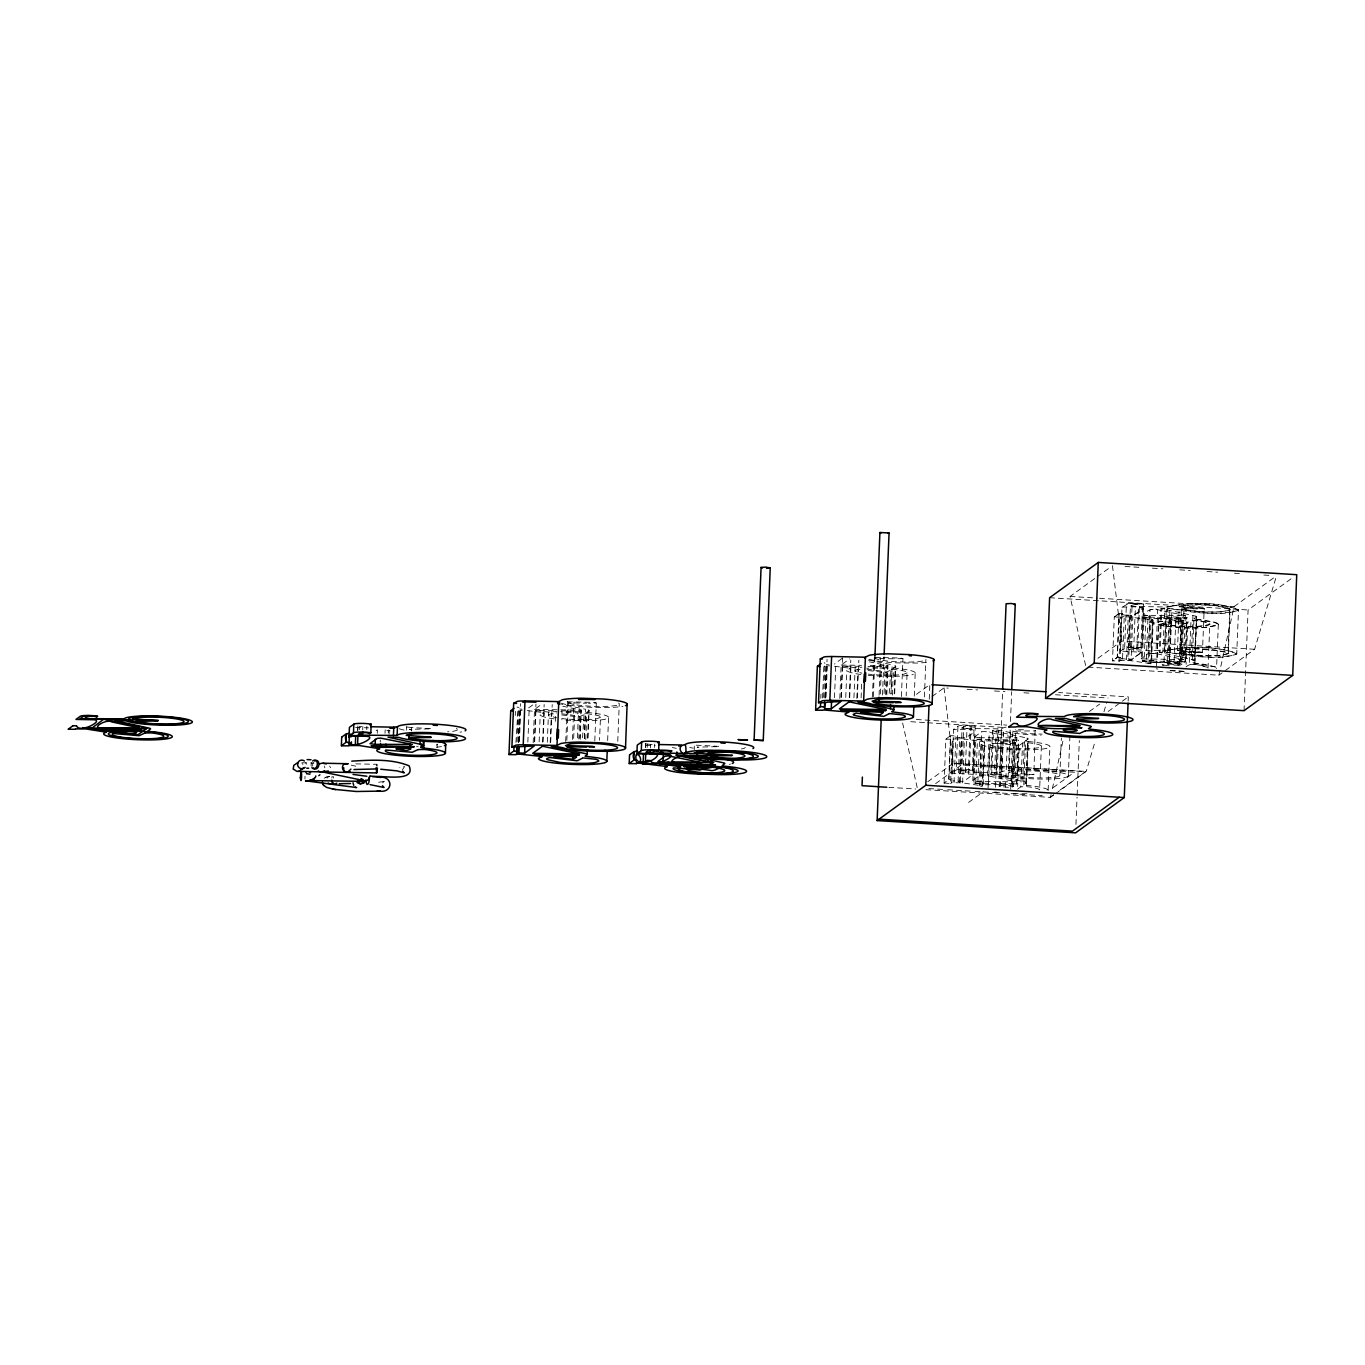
<?xml version="1.0" encoding="UTF-8"?>
<svg xmlns="http://www.w3.org/2000/svg" width="1365" height="1365" viewBox="0 0 1365 1365"><rect width="100%" height="100%" fill="white"/><g stroke="black" fill="none" stroke-linecap="round" stroke-linejoin="round"><path stroke-width="0.75" stroke-dasharray="5 3.75" d="M1215.72 667.212A34.33 4.487 2.3 0 0 1215.072 666.871L1203.503 664.209A34.33 4.487 2.3 0 0 1194.921 663.219L1192.242 662.673L1193.948 618.737L1196.696 619.369A34.33 4.487 2.3 0 1 1205.261 620.358L1214.952 622.321L1218.331 624.351C1199.562 630.818 1167.092 628.702 1149.961 621.177A34.33 4.487 2.3 0 1 1152.521 620.034L1151.087 663.714L1130.305 660.609L1120.187 660.541L1122.474 660.387L1124.231 616.536L1152.794 619.71L1149.757 621.843L1148.084 663.612M357.749 730.019L357.869 725.839M645.56 747.815L645.679 743.635M1215.072 666.871L1192.242 662.673L1194.784 660.541L1196.542 616.69A12.797 1.672 2.3 0 0 1196.149 616.246L1160.95 608.5L1159.209 652.385L1192.754 659.534L1194.324 660.984L1196.542 616.69L1192.942 615.325L1191.184 659.176L1194.392 660.097A12.797 1.672 2.3 0 1 1194.784 660.541M357.715 730.889L357.852 727.426M359.336 729.695L359.473 726.248M362.698 730.002L362.851 726.555M366.758 729.695L366.895 726.248M377.269 733.261L377.405 729.797L373.208 732.851M380.204 742.15L380.289 740.001M385.015 733.312L385.152 729.848M388.24 732.834L388.342 729.951M389.076 734.148L389.213 730.702M406.531 730.156L406.668 726.692M411.326 731.043L411.462 727.596L431.63 728.586L430.453 728.859A8.617 1.126 2.3 0 1 427.262 728.927L409.312 729.337A25.833 3.378 2.3 0 0 413.151 730.156M437.107 747.457L437.244 744.01A25.833 3.378 2.3 0 1 433.422 745.819M515.27 715.533L515.424 711.353M515.936 742.492L517.881 710.773A33.92 4.419 2.3 0 0 518.325 710.465L522.198 710.278M517.045 741.792L518.359 710.431M518.256 742.048L519.468 708.367M518.512 742.662L519.621 708.674M518.922 741.28L520.44 703.692M519.417 741.57L520.679 710.244M527.846 742.133L529.108 710.807M533.169 742.85L534.517 709.442L541.188 704.596M534.432 741.758L535.95 704.169M534.671 741.809L535.916 710.482L555.76 710.755M539.124 741.826L540.216 714.68M542.656 742.048L544.157 704.476M543.048 741.98L544.226 712.752L540.301 714.424A32.368 4.232 2.3 0 0 541.154 715.772L542.383 716.335A38.766 5.068 2.3 0 0 544.959 717.154L546.717 717.598A32.47 4.232 2.3 0 0 555.862 719.099M547.297 742.219L548.525 712.103L557.022 711.523M550.197 742.884L551.375 713.656L556.357 714.287M550.692 742.15L552.211 704.562M555.316 721.351L555.657 713.008L556.579 712.888M565.656 741.468L567.755 701.166M566.85 740.393L568.369 702.804L586.575 703.214M572.464 739.523L573.965 701.934M573.675 738.397L574.597 715.431L576.269 714.646A193.608 25.27 2.3 0 0 577.514 713.81L578.436 712.871L569.273 712.496A27.351 3.566 2.3 0 0 562.977 712.547L561.527 712.581M577.446 737.919L578.436 712.871M578.777 738.977L579.869 711.83L580.893 711.097L579.801 738.243M580.176 739.352L581.354 710.124L562.824 706.251M582.548 737.851L584.083 714.424M584.374 738.482L585.534 709.254L561.697 704.442M584.476 738.482L585.483 713.417L597.665 715.431A27.965 3.651 2.3 0 1 600.464 717.342L599.542 740.308M585.773 739.489L586.848 712.342L587.786 711.609A63.66 8.309 2.3 0 1 588.673 711.063L589.134 710.619A12.882 1.689 2.3 0 0 588.23 709.954L585.534 709.254M587.598 738.209L588.673 711.063M588.042 738.021L589.134 710.619M594.782 740.905L596.317 703.009L589.868 703.265M607.647 740.53L608.568 717.546M617.765 741.366L619.266 703.777M645.594 746.945L645.73 743.498M647.164 747.491L647.3 744.044L646.293 743.908M650.525 747.798L650.661 744.352L654.79 744.437M654.569 747.491L654.705 744.027M694.273 749.675L694.29 746.058M820.809 698.283L820.979 694.103M822.566 698.078L823.829 666.768M823.675 697.396L824.938 666.069L829.459 665.881M824.887 697.652L826.235 664.243L824.17 662.725M825.143 698.266L826.303 664.397M825.569 696.884L827.071 659.295M826.047 697.174L827.309 665.847M834.476 697.72L835.738 666.41M839.799 698.453L841.147 665.045L849.644 658.868M841.062 697.361L842.666 657.691M841.301 697.413L842.546 666.086L859.592 666.308M845.754 697.43L846.846 670.283M849.286 697.652L850.787 660.063M849.695 697.583L850.856 668.355L846.931 670.027A32.368 4.232 2.3 0 0 847.784 671.375L849.03 671.938A38.766 5.068 2.3 0 0 851.589 672.757L853.347 673.184A32.47 4.232 2.3 0 0 861.161 674.532M853.927 697.805L855.155 667.69L861.861 667.195M856.828 698.488L858.005 669.26L861.673 669.72M857.322 697.737L858.841 660.165M861.11 697.839L861.69 683.217M872.286 697.054L874.385 656.77M873.327 696.594L874.948 656.104M879.094 695.126L880.596 657.538M880.306 694L881.227 671.034L882.899 670.249A193.608 25.27 2.3 0 0 884.162 669.413L885.083 668.475L875.903 668.099A27.351 3.566 2.3 0 0 869.607 668.133L866.775 668.236M882.507 695.024L884.042 656.667M884.076 693.522L885.083 668.475M885.407 694.58L886.499 667.434L887.523 666.683L886.431 693.829M886.806 694.956L887.984 665.728L869.454 661.854M889.178 693.454L890.97 669.857M868.328 660.029L892.164 664.857L891.004 694.085L892.113 669.021L904.295 671.034A27.965 3.651 2.3 0 1 907.094 672.945L906.172 695.911M892.403 695.092L893.478 667.946L894.416 667.212A63.66 8.309 2.3 0 1 895.304 666.666L895.764 666.222A12.882 1.689 2.3 0 0 894.86 665.54L892.164 664.857M894.229 693.812L895.304 666.666M894.672 693.625L895.764 666.222M901.412 696.508L902.948 658.613L901.037 658.135A8.617 1.126 2.3 0 0 897.573 657.93L873.873 657.384M914.277 696.116L915.198 673.15M924.395 696.969L925.897 659.38M929.241 699.272L929.838 684.599L914.738 695.553M944.102 783.083L945.843 739.216L952.992 739.233A33.92 4.419 2.3 0 0 953.435 738.926L963.622 738.926L984.421 741.929L982.612 785.916L962.069 782.793L951.712 782.742L953.418 738.926M954.05 735.854L950.723 735.633L948.948 779.483L952.292 779.705M944.085 783.066L950.552 783.459L952.378 739.574M973.245 774.313L951.797 773.238L953.555 729.388L957.957 726.197A10.169 1.331 2.3 0 1 964.97 725.429A10.169 1.331 2.3 0 1 975.258 726.18L973.194 774.416L963.656 781.411L952.941 780.899M954.033 782.554L955.79 738.704M951.797 773.238L956.2 770.048L957.957 726.197M958.076 781.633L959.834 737.783C965.123 740.205 981.503 728.688 970.02 729.729L953.555 729.388M959.288 782.623L961.045 738.772M1006.176 727.118A34.33 4.487 2.3 0 0 1001.62 728.842L999.845 772.692L960.619 771.925L962.052 727.733L964.697 726.317L974.132 727.067L975.344 726.197M960.295 781.667L962.052 737.817M960.243 771.72L961.916 770.406L963.69 726.555M962.615 782.862L964.39 739.011M965.226 772.436L966.983 728.586L1001.62 728.842M968.263 773.563L970.02 729.729M956.2 770.048A10.169 1.331 2.3 0 1 963.195 769.28A10.169 1.331 2.3 0 1 973.501 770.031L969.338 770.389L971.095 726.538M972.375 770.918L974.132 727.067M972.784 780.763L974.542 736.912L981.606 731.794L985.086 731.504L1016.857 737.748L1015.065 781.787L977.886 781.616C965.891 782.674 982.22 772.163 987.526 775.73L1015.099 781.599M973.893 783.101L1017.01 783.817L1006.619 784.38A30.695 4.01 2.3 0 0 1002.644 784.38L985.479 784.773L973.893 783.101L975.651 739.165L1018.768 740.001L1008.394 740.53A30.695 4.01 2.3 0 0 1004.401 740.53L987.236 740.922L975.651 739.25M975.685 783.595L977.442 739.745M977.886 781.616L979.643 737.765L1016.908 737.834M979.78 775.678L981.554 731.828M979.643 785.762L981.316 744.01M980.872 785.302L982.629 741.451M980.718 786.581A34.33 4.487 2.3 0 1 982.322 786.035L984.421 742.031M983.107 784.585L984.865 740.734M987.526 775.73L989.284 731.879M988.055 788.202L989.813 744.352M988.516 784.756L990.273 740.905M1048.03 790.062A34.33 4.487 2.3 0 0 1026.497 785.387L1023.75 784.739L1026.326 782.81A12.882 1.689 2.3 0 0 1025.439 782.043L990.785 774.552L992.509 730.582L1003.565 730.821A34.33 4.487 2.3 0 0 1041.137 735.189M991.655 774.859L993.413 731.009L992.543 730.702M990.785 774.552L994.505 774.057L996.262 730.207M995.443 787.247L997.201 743.396L990.563 743.413A25.833 3.378 2.3 0 0 1007.182 748.071A25.833 3.378 2.3 0 0 1038.936 747.576A25.833 3.378 2.3 0 0 1029.125 742.867L1022.965 742.85L1019.263 745.375L1017.659 786.462M996.16 773.051L997.917 729.2M994.505 774.057L997.115 774.109L998.873 730.258M1015.202 742.543C1013.291 745.324 995.068 742.065 1002.575 741.775A25.833 3.378 2.3 0 1 1009.981 741.69L1015.27 742.423L1013.513 786.342L1009.469 787.486L999.368 786.376L1002.575 691.134M1000.46 786.564L1002.234 742.714M998.685 785.967L1000.818 785.626L1002.575 741.775M999.845 772.692A34.33 4.487 2.3 0 1 1049.327 771.003A34.33 4.487 2.3 0 1 1056.868 778.647A34.33 4.487 2.3 0 1 1001.808 774.672L1003.565 730.821M1005.544 787.247L1007.302 743.396M1008.24 776.924L999.095 776.463L1008.155 776.975L1010.134 730.053M1010.475 721.522L1011.67 691.697M1035.114 730.309L1033.885 774.586L1009.025 772.846L1010.714 730.821M1010.714 789.294L1012.881 731.009L1031.377 730.94A8.617 1.126 2.3 0 0 1034.551 730.872L1035.762 730.65M1011.806 783.101L1013.581 739.25M1012.369 787.144L1014.229 740.666M1013.837 773.477L1015.594 729.627M1016.567 784.21L1018.341 740.359M1016.942 783.954L1018.699 740.103M1017.556 789.192L1020.798 786.837L1022.556 742.987M1022.76 781.343L1024.518 737.492L993.413 731.009M1023.801 784.841L1025.576 740.803L1028.118 738.857A12.882 1.689 2.3 0 0 1027.214 738.192L1024.518 737.492M1025.9 783.152L1027.657 739.301M1026.361 782.708L1028.118 738.857M1026.497 785.387L1028.255 741.536L1025.576 740.803M1041.376 746.041L1039.618 789.891A25.833 3.378 2.3 0 0 1027.367 786.718L1020.849 786.82M1048.132 790.369L1049.907 746.519M1059.854 775.525L1061.356 737.936M1068.317 775.934L1069.989 734.165M1075.944 824.443L1077.053 797.177M1077.139 795.078L1079.323 740.547M1114.403 616.878L1119.232 613.465A8.6 1.126 2.3 0 1 1119.829 613.397L1122.013 613.516L1120.102 660.609A33.92 4.419 2.3 0 1 1119.658 660.916L1112.509 660.899L1114.284 617.048L1115.256 616.263M1121.996 607.22C1138.905 605.872 1154.875 607.442 1130.493 615.649L1128.718 659.5L1132.165 659.21L1141.635 652.248L1132.097 659.244L1121.365 658.732L1122.525 659.141L1126.5 659.466L1128.258 615.615L1123.122 614.881L1133.752 615.427L1143.426 608.363L1138.444 607.562L1136.687 651.412L1141.635 652.248L1120.238 651.071L1121.996 607.22L1128.77 603.466L1143.768 604.03L1142.556 604.9C1138.785 601.948 1124.402 606.265 1135.407 606.418L1166.341 607.05C1189.324 602.477 1216.727 601.061 1238.499 609.916L1236.741 653.767C1213.98 663.424 1179.172 650.781 1160.079 652.692L1161.837 608.841C1181.22 606.913 1215.669 619.591 1238.499 609.916M1128.155 701.064L1128.309 696.867L1058.643 692.55M1236.741 653.767C1214.969 644.911 1187.567 646.327 1164.584 650.9L1128.701 649.586L1133.65 650.269L1135.407 606.418L1130.442 605.599L1128.667 649.484L1130.357 648.239L1132.114 604.388L1134.059 604.081L1139.519 604.371L1137.762 648.221L1130.357 648.239L1140.799 648.75L1142.556 604.9M1143.392 608.398L1141.362 658.868L1183.506 659.619L1185.315 615.632L1148.084 615.598C1136.072 616.639 1152.35 606.162 1157.708 609.711L1185.161 615.513L1181.8 616.093M1164.004 662.349L1153.152 662.571L1142.317 660.933L1144.075 616.997L1150.422 616.656M1150.746 663.885L1152.64 619.983M1156.479 666.035L1158.851 621.297L1185.349 623.498L1191.287 620.717L1195.825 620.546L1207.035 622.406L1209.782 624.317C1193.351 628.207 1174.241 627.593 1158.237 622.184M1153.852 660.575L1142.317 660.882L1144.109 661.428L1145.883 617.577L1144.177 617.168L1153.288 618.567L1151.531 662.417L1152.794 662.554L1156.94 662.588L1158.714 618.737L1165.761 618.499M1188.744 607.562L1184.035 607.459L1181.936 664.175L1180.367 665.13L1167.092 663.868L1168.867 619.983L1183.711 620.29L1179.155 621.45L1168.867 620.051L1171.016 619.608A25.833 3.378 2.3 0 1 1178.405 619.522L1183.677 620.358M1168.286 650.525L1170.044 606.674C1191.816 601.334 1216.727 602.784 1238.226 609.131A34.33 4.487 2.3 0 1 1237.697 610.684C1214.577 615.786 1190.263 612.424 1167.314 608.09L1165.556 651.941C1188.505 656.275 1212.82 659.636 1235.939 654.535A34.33 4.487 2.3 0 0 1236.468 652.982C1213.639 645.935 1187.635 645.782 1164.584 650.9L1166.341 607.05L1170.044 606.674M1168.867 620.051L1170.658 620.546L1168.901 664.397L1167.092 663.834L1169.259 663.458L1171.016 619.608M1170.232 652.504L1171.989 608.654M1195.04 651.6L1177.449 650.678L1179.241 606.555C1195.774 603.603 1213.792 603.722 1229.814 608.944L1228.056 652.794C1221.129 661.001 1141.788 649.535 1202.446 652.333L1204.203 608.449L1196.132 608.705M1186.987 651.412L1177.347 650.508L1195.467 648.716L1225.497 651.617A25.833 3.378 2.3 0 1 1227.783 653.903L1218.365 655.524A25.833 3.378 2.3 0 1 1202.377 655.61L1185.571 654.125A25.833 3.378 2.3 0 1 1180.111 653.05L1181.305 608.841L1199.818 608.773A8.617 1.126 2.3 0 0 1202.992 608.705M1179.241 665.045L1180.913 623.276L1187.755 623.174L1186.1 664.294M1165.522 662.315L1171.068 662.213A30.695 4.01 2.3 0 1 1175.06 662.213L1180.896 662.349L1182.653 618.499L1187.175 617.765L1144.075 617.082M1194.921 663.219L1196.696 619.369L1193.966 618.686L1196.542 616.69M1208.025 668.168L1209.817 623.873M1218.331 624.351L1216.573 668.202A34.33 4.487 2.3 0 1 1216.505 668.526M1228.278 653.357L1230.036 609.507M1244.044 710.67L1248.088 609.984L1293.389 577.139M1229.814 608.944L1228.261 610.564L1220.122 611.674A25.833 3.378 2.3 0 1 1204.135 611.759L1187.345 610.274A25.833 3.378 2.3 0 1 1181.868 609.2C1194.494 611.349 1214.628 614.148 1229.541 610.053A25.833 3.378 2.3 0 0 1227.254 607.766L1214.099 605.668A25.833 3.378 2.3 0 0 1197.224 604.866L1182.738 605.668A25.833 3.378 2.3 0 0 1179.241 606.555L1196.798 607.749M1177.449 650.678L1177.466 650.405A25.833 3.378 2.3 0 1 1180.964 649.518L1195.467 648.716A25.833 3.378 2.3 0 1 1212.342 649.518L1228.056 652.794M331.883 778.033L332.104 776.378M376.296 766.106L376.842 764.264L377.354 765.987M1167.092 663.868L1169.259 663.458A25.833 3.378 2.3 0 1 1176.647 663.373L1181.732 663.953L1169.259 663.458M974.542 736.912L979.643 737.765M925.982 789.67L1050.436 797.365L1051.391 793.065M1052.347 788.782L1063.437 738.755M1088.076 667.11L1218.877 675.197L1234.096 606.589L1274.91 576.968M402.436 769.758L404.603 766.55L399.74 767.727M1151.087 663.714L1149.296 663.134L1151.053 619.283L1152.845 619.864M1055.554 793.662L1086.182 771.43L1095.293 740.837M1103.944 711.779L1106.674 702.6M1225.378 670.488L1254.606 649.279L1276.48 575.842M902.948 658.613L894.143 658.834M1142.317 660.933L1185.417 661.752L1187.004 617.663L1182.005 617.082L1180.247 660.933L1185.383 661.786L1156.94 662.588M382.592 782.879L384.35 781.241M600.464 717.342L596.949 718.673A27.095 3.532 2.3 0 1 588.725 719.474L575.177 719.509A25.304 3.31 2.3 0 1 561.68 718.536M907.094 672.945L903.579 674.276A27.095 3.532 2.3 0 1 895.355 675.078L881.824 675.112A25.304 3.31 2.3 0 1 868.311 674.139M1112.509 660.899L1113.499 660.114M1179.241 606.555L1184.035 607.459M1142.983 614.745L1148.084 615.598L1146.327 659.449L1141.191 658.766L1148.221 653.511L1149.978 609.66L1154.432 609.37L1157.708 609.711L1155.95 653.562L1148.221 653.511L1155.558 653.494L1183.557 659.483L1180.025 659.943M1160.984 608.534L1164.703 608.039L1162.929 651.89L1159.209 652.385M842.034 658.408L834.459 664.09M532.708 704.971L527.214 708.896M586.848 712.342L599.201 713.946A34.296 4.47 2.3 0 1 606.794 718.758A34.142 4.453 2.3 0 1 563.199 719.85L561.646 719.713M890.099 670.471L885.168 672.536L866.963 670.386M584.595 714.066L585.483 713.417M891.226 669.669L892.113 669.021M1116.962 615.035L1118.942 613.585L1117.184 657.435L1112.646 660.728M945.979 739.045L950.501 735.752L948.743 779.603L944.222 782.896M932.159 696.474L944.034 687.858L948.231 688.114M1085.636 665.506L1070.075 596.437L1095.498 577.992M1097.204 576.764L1110.888 566.833M927.756 781.736L953.282 763.223L1086.182 771.43M1097.887 658.339L1121.706 641.055L1254.606 649.279M935.605 783.646L960.977 765.236L1074.374 772.249L1050.692 789.431M1120.238 651.071L1127.012 647.317L1142.01 647.88L1143.682 604.013A10.169 1.331 2.3 0 0 1133.394 603.262A10.169 1.331 2.3 0 0 1126.398 604.03L1124.641 647.88A10.169 1.331 2.3 0 1 1131.636 647.112A10.169 1.331 2.3 0 1 1141.925 647.863L1140.799 648.75M1115.478 658.681L1117.457 657.316A8.6 1.126 2.3 0 1 1118.054 657.247L1120.716 657.538M1089.389 711.523L1099.576 704.152M968.57 802.432L983.363 791.7M1108.175 711.472L1128.309 696.867M1185.98 667.024C1191.696 661.052 1201.337 666.444 1207.616 667.246A25.833 3.378 2.3 0 0 1195.808 664.55L1189.222 664.67L1190.997 620.819L1197.566 620.7A25.833 3.378 2.3 0 1 1207.377 625.409A25.833 3.378 2.3 0 1 1175.623 625.904A25.833 3.378 2.3 0 1 1158.851 621.297L1165.642 621.229L1163.884 665.079L1169.6 665.847M1050.06 797.314L1053.439 794.874M1060.161 789.994L1085.431 771.669L953.162 763.496M1050.436 797.365L1053.848 794.891M1218.877 675.197L1222.119 672.843M583.469 714.885L578.948 716.932L561.663 714.953M1120.102 660.609L1118.976 661.291L1120.733 617.441L1124.231 616.536L1121.859 616.758A33.92 4.419 2.3 0 1 1121.416 617.065L1114.284 617.048M961.916 770.406L969.338 770.389M325.655 777.385L328.334 776.361M950.552 783.459L951.234 783.083A33.92 4.419 2.3 0 0 951.678 782.776M324.17 778.255L326.269 777.026M1181.288 608.909L1193.351 608.654M1179.531 652.76L1191.594 652.504M329.46 776.327L328.47 776.89A5.87 5.733 -59.7 0 1 329.392 776.361M824.204 666.547L824.511 666.376A33.92 4.419 2.3 0 0 824.955 666.069M1019.194 745.409L997.201 743.396M1033.885 774.586L1032.827 774.74M383.582 781.548L375.238 782.776M1204.135 608.551L1203.009 608.722M551.375 713.656L548.406 714.833A28.017 3.651 2.3 0 0 549.02 715.789L556.749 717.854M858.005 669.26L855.036 670.437A28.017 3.651 2.3 0 0 855.65 671.392L861.912 673.201M1158.714 618.737L1153.288 618.567L1172.842 618.362A30.695 4.01 2.3 0 1 1176.818 618.379L1186.765 618.191L1185.008 662.042L1180.896 662.349M1167.297 618.464L1182.653 618.499M516.96 707.087L518.939 707.394M1164.43 616.843L1179.906 617.048M1166.58 660.745L1174.173 660.848M867.986 666.427L887.523 666.683M561.356 710.824L580.893 711.097M829.101 664.892L826.388 664.619M841.147 665.045L861.537 665.335M870.307 665.472L887.984 665.728M534.517 709.442L557.824 709.783M560.759 709.817L581.354 710.124M522.061 709.288L519.707 708.896M589.407 703.265L588.469 703.248M959.834 737.783L954.664 736.981M1193.437 652.538L1198.061 652.624A8.617 1.126 2.3 0 0 1201.217 652.555L1202.377 652.402L1195.518 651.617M355.6 727.494L368.584 727.869M645.474 745.324L655.2 745.546M355.838 763.871L376.962 764.298M301.836 762.779L314.001 763.035M893.205 658.817L874.999 658.408L879.64 659.875A26.72 3.481 2.3 0 0 886.431 660.916L888.547 661.138A25.508 3.327 2.3 0 0 895.781 661.718A26.669 3.481 2.3 0 0 903.92 662.042A25.508 3.327 2.3 0 0 911.189 662.025L913.373 661.957A26.379 3.447 2.3 0 0 925.06 660.353M567.243 701.781L590.943 702.327A8.617 1.126 2.3 0 1 594.389 702.531L596.249 702.907M1018.546 729.678L1025.507 729.848M1190.519 607.596L1203.896 608.244L1197.276 607.766M1189.939 651.48L1202.446 652.299M966.983 728.586L962.001 727.869M650.661 744.352L647.283 744.096M411.462 727.596L406.599 726.931M997.115 774.109L1001.808 774.672M886.499 667.434L873.293 666.99A32.777 4.283 2.3 0 0 869.3 666.99M579.869 711.83L566.663 711.387A32.777 4.283 2.3 0 0 560.742 711.404M361.827 726.521L360.104 726.385M1125.084 566.475L1139.792 567.379M1152.418 568.164L1162.929 568.813M1179.752 569.853L1190.263 570.502M1207.087 571.543L1217.597 572.191M1234.421 573.232L1242.832 573.761M1263.871 575.057L1272.282 575.569M1070.075 596.437L1097.409 598.126M1099.507 598.262L1234.096 606.589M1049.617 597.716L1248.088 609.984M967.154 689.291L977.664 689.939M994.488 690.98L1005.015 691.628M1023.938 692.806L1032.35 693.318M1055.469 694.751L1108.056 698.01M916.359 719.509L1006.773 725.105M910.745 721.71L925.521 722.631M927.637 722.75L1005.749 727.579M928.831 788.561L945.638 789.601M947.737 789.721L972.938 791.29M975.037 791.41L1000.238 792.963M1002.337 793.099L1027.538 794.652M1029.637 794.788L1042.246 795.573M888.888 787.349L915.727 789.021M1170.47 670.642L1185.844 671.495L1168.082 670.42M868.277 675.3L869.846 675.453A34.142 4.453 2.3 0 0 913.304 674.361M893.478 667.946L905.831 669.55A34.296 4.47 2.3 0 1 913.424 674.361M1196.696 619.369L1216.829 623.02A34.33 4.487 2.3 0 1 1216.983 625.579L1205.687 627.371A34.33 4.487 2.3 0 1 1187.601 627.644L1167.536 626.313A34.33 4.487 2.3 0 1 1153.766 623.959L1149.757 621.843M527.3 710.568L542.468 712.513M696.235 745.171L719.457 746.382L718.263 746.655A8.617 1.126 2.3 0 1 715.089 746.723L697.123 747.133A25.833 3.378 2.3 0 0 698.232 747.406M834.459 666.239L849.098 668.116M867.014 669.208L881.227 671.034M561.578 713.759L574.597 715.431M842.546 666.086L855.155 667.69M535.916 710.482L548.525 712.103M849.525 668.168L850.378 668.287M542.895 712.564L543.748 712.684M1122.491 613.687L1119.146 613.465L1117.389 657.316C1119.095 655.422 1122.61 660.097 1120.853 657.657M672.331 747.542L676.323 748.344M355.77 766.226L351.18 765.117M386.824 730.207L390.168 730.906M1122.013 613.516L1123.139 614.915L1122.61 613.806M869.283 659.329L873.327 660.285A34.023 4.436 2.3 0 0 886.704 662.127A34.62 4.522 2.3 0 0 899.006 662.946L916.819 663.049A34.108 4.453 2.3 0 0 929.548 661.889M561.032 703.197L566.68 704.681A34.023 4.436 2.3 0 0 580.074 706.524A34.62 4.522 2.3 0 0 592.376 707.343L610.189 707.445A34.108 4.453 2.3 0 0 622.918 706.285M1184.428 615.291L1185.281 615.581M399.297 728.739L399.433 728.791A34.33 4.487 2.3 0 0 405.473 730.394M1012.881 731.111L1013.444 731.367A25.833 3.378 2.3 0 0 1042.16 734.08M1009.025 772.846L1009.042 772.573A25.833 3.378 2.3 0 1 1046.819 771.976A25.833 3.378 2.3 0 1 1052.347 777.504A25.833 3.378 2.3 0 1 1011.687 775.218L1029.62 774.791A8.617 1.126 2.3 0 0 1032.793 774.723M302.006 763.513L302.962 764.417M568.369 702.804L573.01 704.272A26.72 3.481 2.3 0 0 579.801 705.313L581.9 705.534A25.508 3.327 2.3 0 0 589.151 706.115A26.669 3.481 2.3 0 0 597.29 706.439A25.508 3.327 2.3 0 0 604.541 706.422L606.743 706.353A26.379 3.447 2.3 0 0 618.499 703.026M329.682 766.106L330.535 767.744M1013.513 786.308L1008.206 785.54A25.833 3.378 2.3 0 0 1000.818 785.626M333.111 776.361L333.589 778.05M324.461 766.072L324.853 767.83M902.623 723.023L917.212 787.673M1112.458 565.69L1121.706 641.055M944.034 687.858L953.282 763.223M693.284 748.191A34.33 4.487 2.3 0 1 689.735 747.372M730.429 764.076A34.33 4.487 2.3 0 1 729.251 764.332M745.29 747.44A25.833 3.378 2.3 0 1 741.451 748.958M311.254 766.277A4.351 3.088 -80.1 0 1 311.527 762.694M312.739 766.157A4.351 3.088 -80.1 0 1 313.285 762.574M305.794 762.694A4.351 4.266 54 0 1 306.204 764.315M304.992 779.074A4.624 0.887 -86.2 0 1 305.009 776.31M327.088 778.135A3.976 3.839 -58.3 0 1 328.368 776.719M441.424 746.536A34.33 4.487 2.3 0 1 435.06 747.372M461.711 731.879A34.33 4.487 2.3 0 1 460.005 732.169M457.326 729.917A25.833 3.378 2.3 0 1 447.566 731.811M456.337 728.518A25.833 3.378 2.3 0 1 457.241 729.081M418.253 746.706A25.833 3.378 2.3 0 1 416.564 746.689M1026.992 793.713A34.33 4.487 2.3 0 1 1012.25 793.475M999.641 792.57A34.33 4.487 2.3 0 1 993.123 791.802M1028.255 741.536A34.33 4.487 2.3 0 1 1047.365 748.157A34.33 4.487 2.3 0 1 1002.371 748.822A34.33 4.487 2.3 0 1 984.08 742.185M1157.878 669.072A34.33 4.487 2.3 0 1 1156.24 668.782M1129.469 616.605L1127.712 660.455L1131.056 660.694L1132.813 616.843L1129.469 616.605M1175.743 621.229L1173.968 665.079L1179.906 665.216L1180.81 664.994L1182.568 621.143L1175.743 621.229M1162.178 664.926L1163.884 665.079L1162.178 664.926"/><path stroke-width="1.5" d="M377.44 768L376.672 772.965L376.16 767.642M331.797 780.08L332.378 784.312A8.19 7.866 -31.9 0 0 336.882 783.152M341.711 737.185L341.369 745.819L348.519 745.836A33.92 4.419 2.3 0 0 348.945 745.529L359.353 745.546L379.726 748.754A34.33 4.487 2.3 0 0 397.88 755.425A34.33 4.487 2.3 0 0 442.874 754.76A34.33 4.487 2.3 0 0 423.781 748.139L421.034 747.542L423.628 745.461A12.882 1.689 2.3 0 0 422.723 744.778L388.035 737.185L399.075 737.424A34.33 4.487 2.3 0 0 454.153 741.4A34.33 4.487 2.3 0 0 446.611 733.756A34.33 4.487 2.3 0 0 397.13 735.445L362.493 735.189C351.539 734.899 365.701 730.753 369.642 733.67L370.853 732.8L371.126 724.15A10.169 1.331 2.3 0 0 360.821 723.399A10.169 1.331 2.3 0 0 353.825 724.167L349.423 727.357L349.082 735.991L365.53 736.315C380.391 736.042 351.88 750.17 349.781 742.714M348.945 745.529L349.286 736.895L351.385 736.673M351.317 745.307L351.453 741.843M349.082 735.991L353.484 732.8L353.825 724.167M355.344 744.386L355.702 735.752L362.152 735.035M357.579 744.42L357.92 735.786M362.493 735.189L362.629 731.742M375.17 744.369L412.418 744.437L380.596 738.107L377.132 738.397L370.034 743.686L375.17 744.369L375.375 739.182M409.875 743.823L409.739 747.269L403.904 747.133A30.695 4.01 2.3 0 0 399.928 747.133L380.374 747.337L380.528 743.874M385.8 747.508L385.937 744.062M393.427 735.803L393.785 727.187L397.471 726.811A34.33 4.487 2.3 0 1 436.834 724.303A34.33 4.487 2.3 0 1 465.141 730.821M397.13 735.445L397.471 726.811M402.829 749.999L395.935 748.788L398.102 748.378A25.833 3.378 2.3 0 1 405.49 748.293C417.844 747.44 400.713 754.555 402.965 746.553M430.094 737.492L431.272 737.185L406.224 735.394A25.833 3.378 2.3 0 1 444.103 734.728A25.833 3.378 2.3 0 1 449.631 740.257A25.833 3.378 2.3 0 1 408.954 737.97L409.108 734.507M410.728 749.146L410.865 745.7M420.028 744.096L420.181 740.649M421.085 747.406L421.239 743.959M423.167 745.904L423.389 740.717M423.781 748.139L424.054 741.229M445.417 753.122L445.758 744.488M518 752.866L524.621 753.207L534.278 745.938L511.909 747.116L513.667 703.265L517.454 701.337A10.05 1.314 2.3 0 1 520.475 701.013L526.344 700.928A15.134 1.979 2.3 0 1 527.726 700.945L558.78 701.61L562.329 699.75A33.818 4.419 2.3 0 1 568.335 698.846L573.419 698.471A35.763 4.675 2.3 0 1 582.002 698.232L603.552 699.034A34.108 4.453 2.3 0 1 627.115 703.726L625.511 748.412A34.108 4.453 2.3 0 1 608.432 751.313L590.618 751.194A34.62 4.522 2.3 0 1 578.316 750.375A34.108 4.453 2.3 0 1 565.093 748.532M514.008 746.86L513.837 751.04L517.181 751.245M512.694 710.892L510.732 710.755L508.974 754.606L516.038 754.674A33.92 4.419 2.3 0 0 516.55 754.316L516.806 748.054M518.086 746.228L518.103 753.105L518.359 746.843M516.584 754.282L518.922 754.094L519.178 747.832M524.979 700.928L523.222 744.761L518.717 744.863A10.05 1.314 2.3 0 0 515.697 745.188L511.909 747.116M524.621 753.207L524.962 744.846M556.869 739.25L557.295 728.808M523.392 744.778L524.587 744.778A15.134 1.979 2.3 0 1 525.969 744.795L557.005 745.461L558.78 701.61M558.302 738.124L558.626 729.78M572.839 759.281L574.511 758.496A193.608 25.27 2.3 0 0 575.757 757.66L576.661 756.807L567.516 756.346A27.351 3.566 2.3 0 0 561.22 756.398L553.883 756.858L572.839 759.281L573.01 755.101M587.087 750.733L587.377 754.47A12.882 1.689 2.3 0 0 586.472 753.804L554.719 747.218M606.811 761.397L607.22 750.955M629.521 754.982L629.18 763.615L636.329 763.632M651.344 761.721C655.507 767.352 680.947 753.907 666.7 754.453L636.892 753.787L637.25 745.154L641.652 741.963A10.169 1.331 2.3 0 1 648.648 741.195A10.169 1.331 2.3 0 1 658.937 741.946L658.681 750.596L657.469 751.467C653.545 748.532 639.298 752.78 650.32 752.985L698.3 753.565A34.33 4.487 2.3 0 1 747.781 751.876A34.33 4.487 2.3 0 1 755.306 759.537A34.33 4.487 2.3 0 1 700.245 755.545L689.189 755.34L723.894 762.916A12.882 1.689 2.3 0 1 724.798 763.581L722.204 765.663L724.934 766.26A34.33 4.487 2.3 0 1 744.044 772.88A34.33 4.487 2.3 0 1 699.034 773.546A34.33 4.487 2.3 0 1 680.76 766.925L660.455 763.666L650.15 763.615A33.92 4.419 2.3 0 1 649.672 763.956L642.523 763.939M636.755 763.325C632.063 743.481 647.334 762.045 636.858 763.257A33.92 4.419 2.3 0 1 636.329 763.632M636.892 753.787L641.294 750.596L641.652 741.963M638.001 761.38L643.171 762.182L643.512 753.548L649.962 752.832M643.171 762.182L645.389 762.216L645.73 753.582M650.32 752.985L650.457 749.539M662.981 762.165L700.228 762.267L668.423 755.903L664.943 756.193L657.896 761.516L662.981 762.165L663.271 755.255M697.566 765.065L691.731 764.929A30.695 4.01 2.3 0 0 687.738 764.929L668.202 765.134L668.338 761.67M673.61 765.304L673.747 761.858M639.127 763.103L667.417 766.584A34.33 4.487 2.3 0 0 685.708 773.221A34.33 4.487 2.3 0 0 730.702 772.556A34.33 4.487 2.3 0 0 711.592 765.936L708.845 765.287L711.421 763.359A12.882 1.689 2.3 0 0 710.551 762.574L676.75 755.408L676.886 751.944M685.298 744.607C671.734 746.058 689.632 764.519 685.298 744.607A34.33 4.487 2.3 0 1 724.644 742.099A34.33 4.487 2.3 0 1 752.951 748.617M690.639 767.795L683.78 766.618L685.913 766.175A25.833 3.378 2.3 0 1 693.318 766.089L698.607 766.874L687.09 768.205A25.833 3.378 2.3 0 0 703.862 772.795A25.833 3.378 2.3 0 0 735.616 772.3A25.833 3.378 2.3 0 0 725.805 767.591C719.457 765.338 715.533 772.573 709.152 770.167L690.571 767.898L690.775 764.332M696.781 755.766L714.714 755.34A8.617 1.126 2.3 0 0 717.888 755.272L719.099 754.982L694.137 753.122A25.833 3.378 2.3 0 1 731.913 752.525A25.833 3.378 2.3 0 1 737.458 758.053A25.833 3.378 2.3 0 1 696.781 755.766L696.918 752.303M697.464 767.693L697.703 761.619M698.539 766.942L698.692 763.496M707.855 761.892L707.991 758.445M710.994 763.7L711.199 758.513M711.592 765.936L711.865 759.025M754.111 740.188L761.073 567.431L765.56 567.106L770.235 567.874L763.24 740.581L754.094 740.069L763.291 740.53M818.539 702.719L820.297 658.868L824.085 656.94A10.05 1.314 2.3 0 1 827.122 656.616L831.609 656.514L829.852 700.364L825.347 700.467A10.05 1.314 2.3 0 0 822.327 700.791L818.539 702.719L826.115 702.685M820.638 702.463L820.467 706.626L823.812 706.848M824.443 708.025L824.716 701.832M827.002 702.156L840.908 701.542L831.251 708.81L824.733 708.708L824.989 702.446M831.251 708.81L831.592 700.45M864.011 682.312L864.335 673.969M829.852 700.364L831.217 700.382A15.134 1.979 2.3 0 1 832.599 700.399L863.636 701.064L865.41 657.213L868.959 655.354A33.818 4.419 2.3 0 1 874.965 654.449L880.05 654.074A35.763 4.675 2.3 0 1 888.632 653.835L910.182 654.637M865.427 681.203L865.768 672.843M862.39 777.06L862.049 785.694L886.823 787.23M874.948 656.104L879.913 532.504L889.076 532.964L887.83 533.34M878.838 701.388L879.009 697.208M1128.07 703.163L1124.265 797.552L1075.62 832.838L877.132 820.57L881.176 719.884M884.128 654.535L889.059 533.015M893.717 706.336L894.007 710.073A12.882 1.689 2.3 0 0 893.102 709.39L890.407 708.708L890.577 704.528M913.441 717L913.85 706.558M877.132 820.57L925.794 785.267L929.002 705.568M932.141 704.016L933.762 659.329M1002.661 689.001L1006.09 603.757L1011.414 603.484L1015.253 604.217L1011.755 689.564M1045.573 698.402L1049.617 597.716L1098.262 562.431L1296.75 574.699L1292.706 675.385L1244.044 710.67L1045.573 698.402L1094.218 663.117L1292.706 675.385M1094.218 663.117L1098.262 562.431M627.354 704.152L627.269 704.562A34.108 4.453 2.3 0 1 625.426 705.671M933.984 659.756L933.899 660.165A34.108 4.453 2.3 0 1 932.943 660.933M364.455 781.138L363.67 782.913L365.922 780.029M414.278 746.638L371.178 745.768L380.374 747.337M702.105 764.434L696.918 763.632M715.448 764.775L659.022 763.513L668.202 765.134M770.218 567.942L766.567 568.335M333.504 782.879L332.992 784.107M536.001 702.207L526.31 701.883M1091.01 726.743L1088.451 728.722L1091.181 729.32A34.33 4.487 2.3 0 1 1110.291 735.923A34.33 4.487 2.3 0 1 1065.28 736.588A34.33 4.487 2.3 0 1 1047.006 729.968L1026.753 726.726L1016.345 726.692A33.92 4.419 2.3 0 1 1015.918 726.999L1008.769 726.999M303.354 767.864L299.549 771.071A12.387 8.736 -80.2 0 1 296.836 771.327L293.373 769.109M350.907 769.126L347.614 772.215L350.14 771.89M324.546 770.679L322.259 771.89L364.028 780.626M557.005 745.461L560.571 743.601A33.818 4.419 2.3 0 1 566.577 742.697L571.645 742.321A35.763 4.675 2.3 0 1 580.244 742.082L601.794 742.884A34.108 4.453 2.3 0 1 625.409 747.611L625.579 748.003M863.636 701.064L867.202 699.204A33.818 4.419 2.3 0 1 873.208 698.3L878.275 697.925A35.763 4.675 2.3 0 1 886.875 697.686L908.425 698.488M761.073 567.431L762.489 568.028M879.913 532.504L880.988 533.05M1015.185 604.32L1014.314 604.558M103.535 719.287L93.025 727.323M314.018 778.954L315.315 777.419A2.747 1.928 -80.2 0 0 315.776 775.934M319.888 774.825L318.813 775.644M68.386 729.081L72.908 725.788M341.847 737.015L346.369 733.722L346.028 742.355L341.489 745.648M510.868 710.585L513.974 708.333M509.094 754.436L513.632 751.159M582.821 757.916L595.891 759.281A27.965 3.651 2.3 0 1 598.706 761.192L595.191 762.523A27.095 3.532 2.3 0 1 586.967 763.325L573.419 763.359A25.304 3.31 2.3 0 1 559.923 762.387L547.246 759.64A28.017 3.651 2.3 0 1 546.648 758.684L549.617 757.507L577.173 760.783L582.326 758.275M629.657 754.811L634.196 751.518L633.838 760.151L629.316 763.445M642.659 763.769L647.181 760.493M817.499 666.188L821.167 663.527M815.724 710.039L820.263 706.763M889.451 713.52L902.521 714.885A27.965 3.651 2.3 0 1 905.336 716.796L901.821 718.126A27.095 3.532 2.3 0 1 893.597 718.928L880.05 718.946A25.304 3.31 2.3 0 1 866.553 717.99L853.876 715.243A28.017 3.651 2.3 0 1 853.279 714.287L856.247 713.11L883.82 716.386L889.212 713.69M1008.906 726.828L1013.632 723.416L1016.976 723.621M370 725.037L371.212 724.167M657.811 742.833L659.022 741.963M650.235 754.111L654.637 750.921A10.169 1.331 2.3 0 1 661.65 750.153A10.169 1.331 2.3 0 1 671.938 750.904L670.812 751.808C666.888 748.907 652.607 752.968 663.663 753.309M1119.198 797.228L1072.463 831.131L879.06 819.171M68.25 729.251L75.399 729.268M348.775 737.254L348.86 737.202A33.92 4.419 2.3 0 0 349.303 736.895M413.783 747.013L410.08 747.286M701.593 764.81L697.907 765.082M714.936 765.134L711.25 765.407M328.351 770.969L322.464 771.959L376.603 772.931M522.812 702.293L524.791 701.934M312.329 779.978L312.619 779.842A9.35 6.74 -82.6 0 0 313.813 778.937M311.766 780.166L309.155 780.558M347.051 772.334L347.051 772.334A7.269 5.767 86.2 0 1 343.844 770.611M73.079 725.668L76.457 725.89M379.043 791.052C393.154 793.679 393.649 775.695 379.453 777.282M647.368 760.373L650.73 760.578M344.031 764.366A7.269 5.665 72.5 0 1 347.392 763.837L348.314 763.718M351.743 761.141C370.683 760.032 391.294 758.565 409.091 765.833C416.496 783.015 381.057 774.979 372.628 776.668M353.979 769.519L375.102 768.973M334.493 789.38L356.265 791.495L378.088 791.154M376.979 791.256L380.255 790.932M360.343 780.251L364.319 781.377L361.162 778.732M389.827 728.228L394.741 728.228M731.265 755.613L732.442 755.306L707.48 753.446A25.833 3.378 2.3 0 1 745.256 752.866A25.833 3.378 2.3 0 1 750.784 758.394A25.833 3.378 2.3 0 1 710.124 756.091L728.057 755.681A8.617 1.126 2.3 0 0 731.231 755.613M339.237 783.715L350.515 783.51M309.497 771.925L310.589 771.908M604.985 750.204L602.784 750.272A25.508 3.327 2.3 0 1 595.532 750.289A26.669 3.481 2.3 0 1 587.394 749.965M678.61 745.972L679.941 745.972M831.78 656.514L832.974 656.531A15.134 1.979 2.3 0 1 834.356 656.548L865.41 657.213M675.829 763.513L672.331 763.973L683.916 765.663L701.081 765.253A30.695 4.01 2.3 0 1 705.074 765.27L710.909 765.407M645.389 762.216C650.286 763.103 664.277 752.883 653.357 754.111M589.049 747.133L594.543 746.894L592.649 746.382A8.617 1.126 2.3 0 0 589.185 746.177L565.485 745.631L569.87 743.993A27.215 3.549 2.3 0 1 578.845 743.277L590.636 743.294A26.225 3.43 2.3 0 1 617.321 747.286A26.379 3.447 2.3 0 1 604.968 750.204M895.218 702.719L901.173 702.497L899.279 701.985A8.617 1.126 2.3 0 0 895.815 701.764L872.116 701.235L876.501 699.597A27.215 3.549 2.3 0 1 885.476 698.863L897.283 698.897A26.225 3.43 2.3 0 1 923.951 702.89A26.379 3.447 2.3 0 1 911.598 705.807L909.414 705.876A25.508 3.327 2.3 0 1 902.163 705.893A26.669 3.481 2.3 0 1 894.024 705.568A25.508 3.327 2.3 0 1 886.772 704.988L884.674 704.767A26.72 3.481 2.3 0 1 877.883 703.726L873.225 702.258L893.324 702.702M90.926 728.023L146.089 728.842M364.319 781.377L309.326 780.558A4.743 2.44 81.1 0 0 310.759 780.029A9.146 8.855 61.2 0 0 314.138 778.323M518.922 754.094L540.711 756.364M355.702 735.752L350.583 735.053M586.694 747.099L585.756 747.082M643.512 753.548L638.428 752.883M307.074 759.588L310.998 759.725M306.716 768.205L308.644 768.239M158.374 720.396L79.938 718.809L83.504 716.216A7.235 0.938 2.3 0 1 88.486 715.669A7.235 0.938 2.3 0 1 95.823 716.216L97.393 716.489M371.092 726.726L393.785 727.187M658.92 744.522L681.596 744.983M347.495 763.718L322.754 763.206L326.235 763.973M298.218 771.379L320.826 771.839M864.591 658.186L865.478 658.22M557.517 702.583L559.718 702.634M584.817 747.064L566.594 746.655L571.253 748.122A26.72 3.481 2.3 0 0 578.043 749.163L580.142 749.385M592.41 699.443L580.603 699.426A27.215 3.549 2.3 0 0 578.521 699.511M820.297 658.868L822.447 659.005M819.717 666.512L817.362 666.359L815.605 710.21L822.754 710.227A33.92 4.419 2.3 0 0 823.18 709.919L847.341 711.967M931.954 684.718L1045.965 691.765M513.667 703.265L516.653 703.453M925.794 785.267L1124.265 797.552M380.733 769.229L396.976 770.867L404.262 772.863L402.658 771.054M366.878 776.258L353.04 774.433M370.393 776.003L380.647 777.504M370.034 784.636L384.06 787.503L382.473 785.728M107.272 730.77L126.808 730.565A30.695 4.01 2.3 0 1 130.801 730.565L141.175 730.036L98.092 729.166L99.85 729.78M332.616 784.397L355.907 787.468M305.897 780.831L330.722 784.124M87.718 728.245L137.677 734.933L146.942 728.228L104.184 719.304M847.75 712.018L848.62 712.138M541.12 756.415L541.99 756.534M848.859 712.172L845.174 713.878A32.368 4.232 2.3 0 0 846.027 715.226L847.255 715.789A38.766 5.068 2.3 0 0 849.832 716.608L851.589 717.034A32.47 4.232 2.3 0 0 862.1 718.707L868.089 719.304A34.142 4.453 2.3 0 0 911.547 718.212A34.296 4.47 2.3 0 0 904.04 713.4L891.72 711.796L892.659 711.063A63.66 8.309 2.3 0 1 893.529 710.517M542.229 756.568L538.544 758.275A32.368 4.232 2.3 0 0 539.397 759.622L540.625 760.186A38.766 5.068 2.3 0 0 543.202 761.005L544.959 761.431A32.47 4.232 2.3 0 0 555.47 763.103L561.459 763.7A34.142 4.453 2.3 0 0 604.917 762.608M658.595 750.579L658.681 750.596A10.169 1.331 2.3 0 0 648.307 749.829A10.169 1.331 2.3 0 0 641.294 750.596M370.853 732.8L370.768 732.783A10.169 1.331 2.3 0 0 360.479 732.032A10.169 1.331 2.3 0 0 353.484 732.8M377.474 776.941L378.566 777.129M323.539 785.165L326.559 787.4L333.657 789.226M332.446 789.004L335.602 789.567M890.407 708.708L861.349 702.821M559.991 704.084L557.568 703.589M860.615 702.668C851.248 700.774 868.976 702.497 871.553 704.135A34.023 4.436 2.3 0 0 884.947 705.978A34.62 4.522 2.3 0 0 897.249 706.797L915.062 706.899A34.108 4.453 2.3 0 0 932.176 704.016M553.985 747.064C544.601 745.171 562.346 746.894 564.922 748.532M676.75 755.408L675.846 755.05L686.902 755.22A34.33 4.487 2.3 0 0 741.98 759.196A34.33 4.487 2.3 0 0 734.438 751.552A34.33 4.487 2.3 0 0 684.957 753.241M408.835 737.936L426.904 737.544A8.617 1.126 2.3 0 0 430.077 737.475M637.728 751.62C632.865 748.447 630.784 761.602 637.387 760.254M349.577 742.458C344.594 744.659 343.451 731.026 349.918 733.824M357.016 782.606L360.121 783.885L363.67 783.015L360.189 783.681L357.528 780.183M322.379 782.077L322.891 784.107M322.635 783.681L323.795 785.592M1017.096 723.757C1020.713 731.606 1047.228 716.864 1032.947 717.495L1016.481 717.171L1020.884 713.98A10.169 1.331 2.3 0 1 1027.879 713.212A10.169 1.331 2.3 0 1 1038.185 713.946L1037.059 714.851C1033.117 711.899 1018.887 716.13 1029.91 716.369L1064.546 716.608A34.33 4.487 2.3 0 1 1114.011 714.919A34.33 4.487 2.3 0 1 1121.552 722.58A34.33 4.487 2.3 0 1 1066.492 718.587L1055.469 718.468L1090.14 725.958A12.882 1.689 2.3 0 1 1091.045 726.624M76.577 726.009C80.228 733.824 106.521 719.253 92.428 719.747L75.962 719.423L80.364 716.233A10.169 1.331 2.3 0 1 87.36 715.465A10.169 1.331 2.3 0 1 97.666 716.216L96.54 717.103C92.752 714.151 78.368 718.468 89.39 718.621L124.027 718.877A34.33 4.487 2.3 0 1 173.492 717.188A34.33 4.487 2.3 0 1 181.033 724.832A34.33 4.487 2.3 0 1 125.972 720.857L114.916 720.618L149.621 728.228A12.882 1.689 2.3 0 1 150.525 728.893L147.932 730.889L150.662 731.572A34.33 4.487 2.3 0 1 169.772 738.192A34.33 4.487 2.3 0 1 124.761 738.857A34.33 4.487 2.3 0 1 106.487 732.22L86.234 728.978L75.928 728.893A33.92 4.419 2.3 0 1 75.399 729.268M517.301 751.364L517.881 752.61M353.74 785.37L352.989 782.793M932.21 703.606L932.005 703.18A34.108 4.453 2.3 0 0 908.493 698.539M293.253 768.853L293.765 765.39L297.161 762.984A12.387 8.736 -80.2 0 1 298.27 762.745M720.515 758.292A34.33 4.487 2.3 0 1 732.237 763.513M637.114 754.691A33.92 4.419 2.3 0 1 636.738 754.947M721.01 743.021A25.833 3.378 2.3 0 1 725.173 743.26M369.147 777.316A4.351 1.57 -84.8 0 1 368.004 784.073A4.351 1.57 -84.8 0 1 366.11 780.541M312.653 760.97A4.351 3.088 -80.1 0 1 316.817 761.602A4.351 3.088 -80.1 0 1 316.134 767.505A4.351 3.088 -80.1 0 1 311.885 767.676M314.513 761.005A4.351 3.088 -80.1 0 1 318.506 762.114A4.351 3.088 -80.1 0 1 317.635 767.881A4.351 3.088 -80.1 0 1 313.472 767.949M305.129 767.369A4.351 4.266 54 0 1 299.174 767.727A4.351 4.266 54 0 1 298.491 761.738A4.351 4.266 54 0 1 304.395 760.97M356.675 787.605A15.237 5.801 89.2 0 1 355.156 787.059M369.779 776.02A4.59 4.402 -60.6 0 1 361.401 778.698M306.391 773.682A9.231 6.415 7.4 0 1 309.889 774.296M305.914 772.112A4.624 0.887 -86.2 0 1 306.272 771.925M305.47 781.07A4.624 0.887 -86.2 0 0 305.811 781.019A9.231 9.231 0 0 0 310.776 780.439M309.633 772.027A4.743 2.44 89.9 0 1 310.486 772.778M321.765 771.754A10.238 7.115 -80.6 0 1 318.181 770.952M319.888 763.837A10.238 7.081 -79.7 0 1 322.106 763.274M343.673 770.73A3.976 3.088 80.8 0 1 343.912 764.298M347.068 772.181A7.303 4.163 -74.6 0 1 344.628 771.635M344.543 771.652A3.976 2.218 -80.9 0 1 343.792 767.812M332.378 784.261A7.763 7.456 -31.9 0 1 329.17 783.578A5.87 5.682 -42 0 1 328.214 782.981M92.393 727.664A8.719 1.143 2.3 0 1 82.617 728.142M432.705 740.495A34.33 4.487 2.3 0 1 444.41 745.717M433.183 725.225A25.833 3.378 2.3 0 1 437.346 725.463M910.25 654.688A34.108 4.453 2.3 0 1 933.796 659.363M909.175 655.695A26.225 3.43 2.3 0 1 911.479 655.917M586.899 754.913A63.66 8.309 2.3 0 0 586.029 755.459L585.09 756.193L597.426 757.797A34.296 4.47 2.3 0 1 605.036 762.608M587.65 749.982A25.508 3.327 2.3 0 1 580.415 749.402M592.41 699.46A26.225 3.43 2.3 0 1 595.055 699.58M300.351 777.675C301.853 789.499 302.075 759.861 300.351 777.675M139.298 727.869L111.691 721.914C106.385 718.434 89.715 728.91 102.051 727.801L139.179 728.006M1079.817 725.6L1042.57 725.549C1030.302 726.658 1046.853 716.096 1052.21 719.662L1079.817 725.651M122.833 732.186C125.717 735.718 145.151 732.51 132.388 731.725A25.833 3.378 2.3 0 0 124.983 731.811L122.85 732.152M1063.352 729.934C1066.202 733.483 1085.755 730.207 1072.907 729.473A25.833 3.378 2.3 0 0 1065.502 729.558L1063.369 729.9M1081.694 727.784L1071.32 728.313A30.695 4.01 2.3 0 0 1067.328 728.296C1043.27 730.446 1011.875 722.46 1076.49 727.016L1081.694 727.784M883.309 712.325L882.387 713.264A193.608 25.27 2.3 0 1 881.142 714.1L879.47 714.885L860.513 712.462L867.85 711.984A27.351 3.566 2.3 0 1 874.146 711.95L883.309 712.325M872.935 705.159L882.131 705.568L873.071 705.057M713.588 762.574L676.323 762.489C664.004 763.564 680.691 753.053 685.964 756.62L713.588 762.574M133.088 718.86L158.186 720.652L156.992 720.925A8.617 1.126 2.3 0 1 153.801 720.993L135.852 721.403A25.833 3.378 2.3 0 0 176.512 723.689A25.833 3.378 2.3 0 0 170.983 718.161A25.833 3.378 2.3 0 0 133.207 718.758L133.156 718.792M1073.607 716.591L1098.706 718.4L1097.511 718.655A8.617 1.126 2.3 0 1 1094.321 718.724L1076.371 719.133A25.833 3.378 2.3 0 0 1117.031 721.437A25.833 3.378 2.3 0 0 1111.502 715.908A25.833 3.378 2.3 0 0 1073.726 716.506L1073.675 716.54M697.123 766.857L707.07 768.341L712.462 767.267A25.833 3.378 2.3 0 1 722.273 771.959A25.833 3.378 2.3 0 1 690.519 772.454A25.833 3.378 2.3 0 1 673.747 767.864L700.006 770.065L706.2 767.267L712.018 767.215L706.661 766.413A25.833 3.378 2.3 0 0 699.255 766.499L697.123 766.857M738.26 739.625L747.457 740.052L738.26 739.625M144.963 733.022L139.076 735.701L112.885 733.466A25.833 3.378 2.3 0 0 129.59 738.107A25.833 3.378 2.3 0 0 161.343 737.612A25.833 3.378 2.3 0 0 151.532 732.903L145.082 732.971M418.082 749.59L412.196 752.269L386.073 750.016A25.833 3.378 2.3 0 0 402.709 754.674A25.833 3.378 2.3 0 0 434.462 754.18A25.833 3.378 2.3 0 0 424.651 749.47L418.082 749.59M542.485 746.228L532.76 753.292L579.596 753.975L542.485 746.228M579.135 754.947L564.905 755.237A32.777 4.283 2.3 0 0 557.091 755.306L546.768 755.954L534.159 754.333L579.135 754.947M849.115 701.832L839.39 708.896L886.226 709.578L849.115 701.832M885.766 710.534L871.535 710.841A32.777 4.283 2.3 0 0 863.721 710.909L853.398 711.54L840.789 709.937L885.766 710.534M1085.482 730.77L1079.596 733.449L1053.336 731.248A25.833 3.378 2.3 0 0 1070.109 735.837A25.833 3.378 2.3 0 0 1101.862 735.343A25.833 3.378 2.3 0 0 1092.051 730.633L1085.482 730.77M141.704 722.989A29.979 3.907 2.3 0 0 188.336 721.863A29.979 3.907 2.3 0 0 145.338 716.369A29.979 3.907 2.3 0 0 141.704 722.989M122.748 737.783A29.979 3.907 2.3 0 0 168.202 736.315A29.979 3.907 2.3 0 0 123.84 731.06A29.979 3.907 2.3 0 0 122.748 737.783"/></g></svg>
